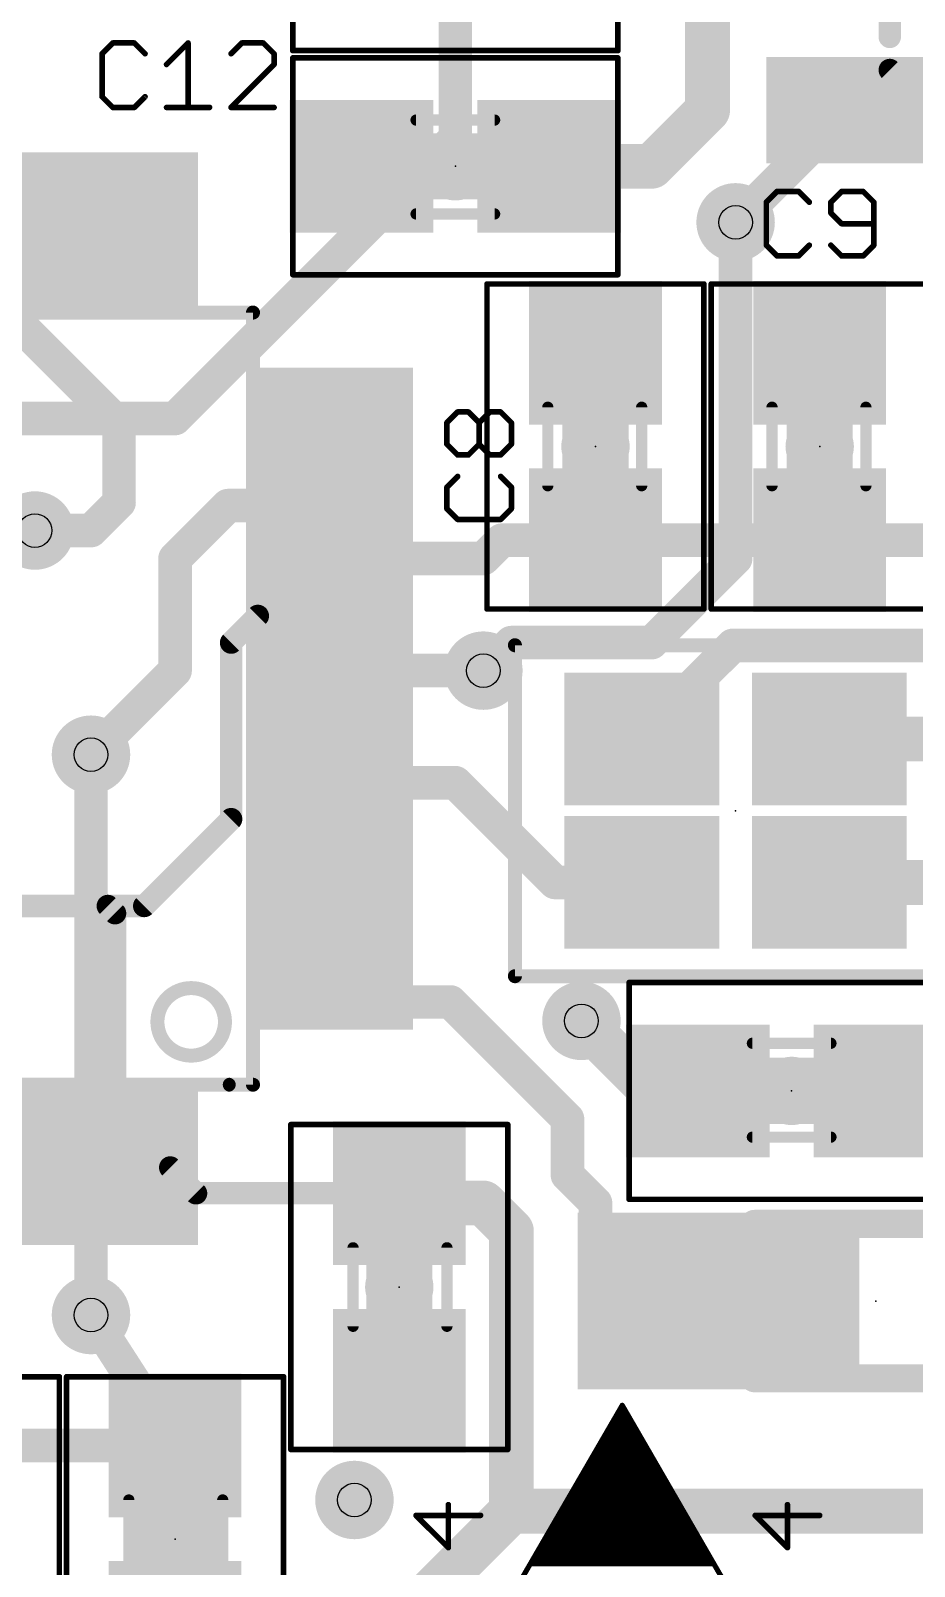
# Model space of a CAD drawing. Extents: x -17 to 51, y -3 to 114.
# Drawn here: x 29.68 to 37.69, y 11.95 to 25.87 of the extents above; entities that cross this region are included whole.
import ezdxf

# ---------------------------------------------------------------- set-up
doc = ezdxf.new("R2010")
doc.units = 0
for name, color, linetype in [('1', 22, 'CONTINUOUS'), ('16', 175, 'CONTINUOUS'), ('18', 82, 'CONTINUOUS'), ('21', 253, 'CONTINUOUS'), ('22', 253, 'CONTINUOUS'), ('23', 7, 'CONTINUOUS'), ('25', 253, 'CONTINUOUS'), ('29', 253, 'CONTINUOUS'), ('31', 253, 'CONTINUOUS'), ('35', 253, 'CONTINUOUS'), ('39', 22, 'CONTINUOUS'), ('44', 253, 'CONTINUOUS'), ('51', 253, 'CONTINUOUS')]:
    doc.layers.add(name, color=color, linetype=linetype)

# ---------------------------------------------------------------- blocks, each defined once
blk = doc.blocks.new('RECT')
blk.add_solid([(-0.5, -0.5), (0.5, -0.5), (-0.5, 0.5), (0.5, 0.5)])
blk = doc.blocks.new('ROUNDV')
at = {"const_width": 0.5}
blk.add_lwpolyline([(0, -0.25, 1), (0, 0.25, 1), (0, -0.25)], format="xyb", dxfattribs=at)

msp = doc.modelspace()

# ---------------------------------------------------------------- linework, layer by layer
at = {"layer": '1'}
for points, const_width in [([(35.814, 25.146), (35.814, 26.162)], 0.4064), ([(35.306, 24.638), (35.814, 25.146)], 0.4064), ([(37.084, 25.146), (36.068, 24.13)], 0.3048), ([(37.211, 25.146), (37.084, 25.146)], 0.3048), ([(37.211, 25.146), (39.878, 25.146)], 0.3048), ([(34.378, 24.638), (35.306, 24.638)], 0.4064), ([(30.48, 22.3012), (29.464, 23.3172)], 0.3048), ([(30.48, 21.59), (30.48, 22.3012)], 0.3048), ([(30.226, 21.336), (30.48, 21.59)], 0.3048), ([(31.468, 21.562), (30.988, 21.082)], 0.3048), ([(32.444, 21.562), (31.468, 21.562)], 0.3048), ([(29.718, 21.336), (30.226, 21.336)], 0.3048), ([(33.948, 21.248), (33.782, 21.082)], 0.3048), ([(34.798, 21.248), (33.948, 21.248)], 0.3048), ([(34.798, 21.248), (36.83, 21.248)], 0.3048), ([(36.83, 21.248), (38.862, 21.248)], 0.3048), ([(30.988, 21.082), (30.988, 20.066)], 0.3048), ([(32.464, 21.082), (32.444, 21.062)], 0.3048), ([(33.782, 21.082), (32.464, 21.082)], 0.3048), ([(31.738, 20.562), (31.496, 20.32)], 0.2032), ([(32.444, 20.562), (31.738, 20.562)], 0.2032), ([(31.496, 20.32), (31.496, 18.7198)], 0.2032), ([(35.218, 19.47), (36.0426, 20.2946)], 0.3048), ([(36.0426, 20.2946), (38.1762, 20.2946)], 0.3048), ([(30.988, 20.066), (30.226, 19.304)], 0.3048), ([(32.004, 20.066), (32.44, 20.066)], 0.3048), ([(33.782, 20.066), (32.44, 20.066)], 0.3048), ([(32.44, 20.066), (32.444, 20.062)], 0.3048), ([(36.918, 19.446), (37.958, 19.446)], 0.4064), ([(35.218, 19.446), (35.218, 19.47)], 0.2032), ([(32.456, 19.05), (32.444, 19.062)], 0.3048), ([(33.528, 19.05), (32.456, 19.05)], 0.3048), ([(34.432, 18.146), (33.528, 19.05)], 0.3048), ([(31.496, 18.7198), (30.7086, 17.9324)], 0.2032), ([(35.218, 18.146), (34.432, 18.146)], 0.3048), ([(36.918, 18.146), (37.988, 18.146)], 0.4064), ([(30.3784, 17.9324), (27.5082, 17.9324)], 0.2032), ([(30.7086, 17.9324), (30.3784, 17.9324)], 0.2032), ([(30.444, 17.8668), (30.3784, 17.9324)], 0.2032), ([(30.444, 15.562), (30.444, 17.8668)], 0.2032), ([(32.444, 17.062), (33.484, 17.062)], 0.3048), ([(33.484, 17.062), (34.544, 16.002)], 0.3048), ([(35.306, 16.256), (34.671, 16.891)], 0.4064), ([(35.726, 16.256), (35.306, 16.256)], 0.4064), ([(38.354, 16.256), (37.426, 16.256)], 0.4064), ([(34.544, 16.002), (34.544, 15.494)], 0.3048), ([(31.178, 15.328), (30.944, 15.562)], 0.2032), ([(34.544, 15.494), (34.798, 15.24)], 0.3048), ([(33.108, 15.24), (33.02, 15.328)], 0.4064), ([(33.02, 15.328), (31.178, 15.328)], 0.2032), ([(33.782, 15.24), (33.108, 15.24)], 0.4064), ([(34.036, 14.986), (33.782, 15.24)], 0.4064), ([(34.798, 15.24), (34.798, 14.991)], 0.3048), ([(34.036, 12.446), (34.036, 14.986)], 0.4064), ([(34.798, 14.991), (35.438, 14.351)], 0.3048), ([(30.226, 14.224), (30.988, 13.042)], 0.3048), ([(30.988, 13.042), (28.956, 13.042)], 0.3048), ([(33.071, 11.481), (34.036, 12.446)], 0.4064), ([(38.354, 12.446), (34.036, 12.446)], 0.4064)]:
    msp.add_lwpolyline(points, dxfattribs=dict(at, const_width=const_width))
for points, const_width in [([(35.8858, 25.0742, 1), (35.7422, 25.2178)], 0.2032), ([(35.7124, 25.146, 1), (35.9156, 25.146)], 0.2032), ([(37.084, 25.2222, 1), (37.084, 25.0698)], 0.1524), ([(37.1379, 25.0921, 1), (37.0301, 25.1999)], 0.1524), ([(37.211, 25.2222, 1), (37.211, 25.0698)], 0.1524), ([(37.211, 25.0698, 1), (37.211, 25.2222)], 0.1524), ([(34.378, 24.7396, 1), (34.378, 24.5364)], 0.2032), ([(35.2342, 24.7098, 1), (35.3778, 24.5662)], 0.2032), ([(35.306, 24.5364, 1), (35.306, 24.7396)], 0.2032), ([(36.0141, 24.1839, 1), (36.1219, 24.0761)], 0.1524), ([(30.5562, 22.3012, 1), (30.4038, 22.3012)], 0.1524), ([(30.4261, 22.2473, 1), (30.5339, 22.3551)], 0.1524), ([(30.5339, 21.5361, 1), (30.4261, 21.6439)], 0.1524), ([(30.4038, 21.59, 1), (30.5562, 21.59)], 0.1524), ([(31.468, 21.6382, 1), (31.468, 21.4858)], 0.1524), ([(31.5219, 21.5081, 1), (31.4141, 21.6159)], 0.1524), ([(32.444, 21.4858, 1), (32.444, 21.6382)], 0.1524), ([(29.718, 21.4122, 1), (29.718, 21.2598)], 0.1524), ([(30.1721, 21.3899, 1), (30.2799, 21.2821)], 0.1524), ([(30.226, 21.2598, 1), (30.226, 21.4122)], 0.1524), ([(33.948, 21.3242, 1), (33.948, 21.1718)], 0.1524), ([(34.0019, 21.1941, 1), (33.8941, 21.3019)], 0.1524), ([(34.798, 21.3242, 1), (34.798, 21.1718)], 0.1524), ([(34.798, 21.1718, 1), (34.798, 21.3242)], 0.1524), ([(36.83, 21.3242, 1), (36.83, 21.1718)], 0.1524), ([(36.83, 21.1718, 1), (36.83, 21.3242)], 0.1524), ([(31.0642, 21.082, 1), (30.9118, 21.082)], 0.1524), ([(30.9341, 21.1359, 1), (31.0419, 21.0281)], 0.1524), ([(32.3901, 21.1159, 1), (32.4979, 21.0081)], 0.1524), ([(32.464, 21.1582, 1), (32.464, 21.0058)], 0.1524), ([(32.5179, 21.0281, 1), (32.4101, 21.1359)], 0.1524), ([(33.7281, 21.1359, 1), (33.8359, 21.0281)], 0.1524), ([(33.782, 21.0058, 1), (33.782, 21.1582)], 0.1524), ([(31.738, 20.6128, 1), (31.738, 20.5112)], 0.1016), ([(31.7739, 20.5261, 1), (31.7021, 20.5979)], 0.1016), ([(32.444, 20.5112, 1), (32.444, 20.6128)], 0.1016), ([(31.5468, 20.32, 1), (31.4452, 20.32)], 0.1016), ([(31.4601, 20.3559, 1), (31.5319, 20.2841)], 0.1016), ([(36.0426, 20.3708, 1), (36.0426, 20.2184)], 0.1524), ([(36.0965, 20.2407, 1), (35.9887, 20.3485)], 0.1524), ([(31.0419, 20.0121, 1), (30.9341, 20.1199)], 0.1524), ([(32.004, 20.1422, 1), (32.004, 19.9898)], 0.1524), ([(32.44, 20.1422, 1), (32.44, 19.9898)], 0.1524), ([(32.4939, 20.1199, 1), (32.3861, 20.0121)], 0.1524), ([(32.3901, 20.0081, 1), (32.4979, 20.1159)], 0.1524), ([(32.44, 19.9898, 1), (32.44, 20.1422)], 0.1524), ([(33.782, 19.9898, 1), (33.782, 20.1422)], 0.1524), ([(30.9118, 20.066, 1), (31.0642, 20.066)], 0.1524), ([(36.918, 19.5476, 1), (36.918, 19.3444)], 0.2032), ([(35.1641, 19.5239, 1), (35.2719, 19.4161)], 0.1524), ([(35.2688, 19.47, 1), (35.1672, 19.47)], 0.1016), ([(35.1672, 19.446, 1), (35.2688, 19.446)], 0.1016), ([(30.1721, 19.3579, 1), (30.2799, 19.2501)], 0.1524), ([(32.4979, 19.1159, 1), (32.3901, 19.0081)], 0.1524), ([(32.456, 19.1262, 1), (32.456, 18.9738)], 0.1524), ([(32.4021, 18.9961, 1), (32.5099, 19.1039)], 0.1524), ([(33.5819, 19.1039, 1), (33.4741, 18.9961)], 0.1524), ([(33.528, 18.9738, 1), (33.528, 19.1262)], 0.1524), ([(31.5319, 18.6839, 1), (31.4601, 18.7557)], 0.1016), ([(31.4452, 18.7198, 1), (31.5468, 18.7198)], 0.1016), ([(34.432, 18.2222, 1), (34.432, 18.0698)], 0.1524), ([(34.3781, 18.0921, 1), (34.4859, 18.1999)], 0.1524), ([(35.218, 18.0698, 1), (35.218, 18.2222)], 0.1524), ([(36.918, 18.2476, 1), (36.918, 18.0444)], 0.2032), ([(30.3784, 17.9832, 1), (30.3784, 17.8816)], 0.1016), ([(30.4143, 17.9683, 1), (30.3425, 17.8965)], 0.1016), ([(30.3784, 17.8816, 1), (30.3784, 17.9832)], 0.1016), ([(30.4948, 17.8668, 1), (30.3932, 17.8668)], 0.1016), ([(30.6727, 17.9683, 1), (30.7445, 17.8965)], 0.1016), ([(30.7086, 17.8816, 1), (30.7086, 17.9832)], 0.1016), ([(30.4081, 17.8309, 1), (30.4799, 17.9027)], 0.1016), ([(32.444, 17.1382, 1), (32.444, 16.9858)], 0.1524), ([(33.5379, 17.1159, 1), (33.4301, 17.0081)], 0.1524), ([(33.484, 16.9858, 1), (33.484, 17.1382)], 0.1524), ([(34.7428, 16.9628, 1), (34.5992, 16.8192)], 0.2032), ([(35.306, 16.3576, 1), (35.306, 16.1544)], 0.2032), ([(35.2342, 16.1842, 1), (35.3778, 16.3278)], 0.2032), ([(35.726, 16.1544, 1), (35.726, 16.3576)], 0.2032), ([(37.426, 16.3576, 1), (37.426, 16.1544)], 0.2032), ([(34.6202, 16.002, 1), (34.4678, 16.002)], 0.1524), ([(34.4901, 15.9481, 1), (34.5979, 16.0559)], 0.1524), ([(30.3932, 15.562, 1), (30.4948, 15.562)], 0.1016), ([(30.9799, 15.5979, 1), (30.9081, 15.5261)], 0.1016), ([(34.5979, 15.5479, 1), (34.4901, 15.4401)], 0.1524), ([(33.0918, 15.3998, 1), (32.9482, 15.2562)], 0.2032), ([(34.4678, 15.494, 1), (34.6202, 15.494)], 0.1524), ([(31.178, 15.3788, 1), (31.178, 15.2772)], 0.1016), ([(31.1421, 15.2921, 1), (31.2139, 15.3639)], 0.1016), ([(33.108, 15.3416, 1), (33.108, 15.1384)], 0.2032), ([(33.0362, 15.1682, 1), (33.1798, 15.3118)], 0.2032), ([(33.02, 15.2772, 1), (33.02, 15.3788)], 0.1016), ([(33.8538, 15.3118, 1), (33.7102, 15.1682)], 0.2032), ([(33.782, 15.1384, 1), (33.782, 15.3416)], 0.2032), ([(34.8742, 15.24, 1), (34.7218, 15.24)], 0.1524), ([(34.7441, 15.1861, 1), (34.8519, 15.2939)], 0.1524), ([(34.1376, 14.986, 1), (33.9344, 14.986)], 0.2032), ([(33.9642, 14.9142, 1), (34.1078, 15.0578)], 0.2032), ([(34.8519, 15.0449, 1), (34.7441, 14.9371)], 0.1524), ([(34.7218, 14.991, 1), (34.8742, 14.991)], 0.1524), ([(35.3841, 14.2971, 1), (35.4919, 14.4049)], 0.1524), ([(30.29, 14.2653, 1), (30.162, 14.1827)], 0.1524), ([(30.924, 13.0007, 1), (31.052, 13.0833)], 0.1524), ([(30.988, 12.9658, 1), (30.988, 13.1182)], 0.1524), ([(34.036, 12.5476, 1), (34.036, 12.3444)], 0.2032), ([(33.9344, 12.446, 1), (34.1376, 12.446)], 0.2032), ([(34.1078, 12.3742, 1), (33.9642, 12.5178)], 0.2032)]:
    msp.add_lwpolyline(points, format="xyb", dxfattribs=dict(at, const_width=const_width))
at = {"layer": '16', "const_width": 0.3048}
for points in [[(33.528, 31.496), (33.528, 24.892)], [(33.528, 24.892), (30.988, 22.352)], [(36.068, 24.13), (36.068, 21.082)], [(30.988, 22.352), (29.21, 22.352)], [(29.464, 21.59), (29.718, 21.336)], [(36.068, 21.082), (35.306, 20.32)], [(34.036, 20.32), (33.782, 20.066)], [(35.306, 20.32), (34.036, 20.32)], [(30.226, 19.304), (30.226, 14.224)]]:
    msp.add_lwpolyline(points, dxfattribs=at)
at = {"layer": '16', "const_width": 0.1524}
for points in [[(33.4518, 24.892, 1), (33.6042, 24.892)], [(33.5819, 24.8381, 1), (33.4741, 24.9459)], [(36.1442, 24.13, 1), (35.9918, 24.13)], [(30.9341, 22.4059, 1), (31.0419, 22.2981)], [(30.988, 22.2758, 1), (30.988, 22.4282)], [(29.6641, 21.2821, 1), (29.7719, 21.3899)], [(36.1219, 21.0281, 1), (36.0141, 21.1359)], [(35.9918, 21.082, 1), (36.1442, 21.082)], [(34.036, 20.3962, 1), (34.036, 20.2438)], [(34.0899, 20.2661, 1), (33.9821, 20.3739)], [(35.306, 20.2438, 1), (35.306, 20.3962)], [(35.2521, 20.3739, 1), (35.3599, 20.2661)], [(33.7281, 20.1199, 1), (33.8359, 20.0121)], [(30.3022, 19.304, 1), (30.1498, 19.304)], [(30.1498, 14.224, 1), (30.3022, 14.224)]]:
    msp.add_lwpolyline(points, format="xyb", dxfattribs=at)
at = {"layer": '21'}
for points, const_width in [([(37.465, 25.811), (37.465, 28.321)], 0.2032), ([(33.528, 24.6075), (33.528, 24.6685)], 0.5588), ([(24.694, 23.312), (31.694, 23.312)], 0.127), ([(31.694, 23.312), (31.694, 16.312)], 0.127), ([(34.7675, 22.098), (34.8285, 22.098)], 0.5588), ([(36.7995, 22.098), (36.8605, 22.098)], 0.5588), ([(38.168, 20.296), (34.068, 20.296)], 0.127), ([(34.068, 20.296), (34.068, 17.296)], 0.127), ([(34.068, 17.296), (38.168, 17.296)], 0.127), ([(36.576, 16.2865), (36.576, 16.2255)], 0.5588), ([(31.474, 16.312), (24.694, 16.312)], 0.127), ([(31.694, 16.312), (31.484, 16.312)], 0.127), ([(33.0505, 14.478), (32.9895, 14.478)], 0.5588)]:
    msp.add_lwpolyline(points, dxfattribs=dict(at, const_width=const_width))
for points, const_width in [([(37.4142, 25.811, 1), (37.5158, 25.811)], 0.1016), ([(33.6677, 24.6685, 1), (33.3883, 24.6685)], 0.2794), ([(33.3883, 24.6075, 1), (33.6677, 24.6075)], 0.2794), ([(31.7258, 23.312, 1), (31.6623, 23.312)], 0.0635), ([(31.694, 23.2803, 1), (31.694, 23.3438)], 0.0635), ([(34.7675, 22.2377, 1), (34.7675, 21.9583)], 0.2794), ([(34.8285, 21.9583, 1), (34.8285, 22.2377)], 0.2794), ([(36.7995, 22.2377, 1), (36.7995, 21.9583)], 0.2794), ([(36.8605, 21.9583, 1), (36.8605, 22.2377)], 0.2794), ([(34.0998, 20.296, 1), (34.0363, 20.296)], 0.0635), ([(34.068, 20.3277, 1), (34.068, 20.2643)], 0.0635), ([(34.068, 17.3277, 1), (34.068, 17.2643)], 0.0635), ([(34.0363, 17.296, 1), (34.0998, 17.296)], 0.0635), ([(31.134, 16.5759, 1), (31.134, 17.1881, 1), (31.134, 16.5759)], 0.127), ([(36.7157, 16.2865, 1), (36.4363, 16.2865)], 0.2794), ([(31.484, 16.3438, 1), (31.484, 16.2803)], 0.0635), ([(31.474, 16.2803, 1), (31.474, 16.3438)], 0.0635), ([(31.6623, 16.312, 1), (31.7258, 16.312)], 0.0635), ([(31.694, 16.2803, 1), (31.694, 16.3438)], 0.0635), ([(36.4363, 16.2255, 1), (36.7157, 16.2255)], 0.2794), ([(32.9895, 14.6177, 1), (32.9895, 14.3383)], 0.2794), ([(33.0505, 14.3383, 1), (33.0505, 14.6177)], 0.2794)]:
    msp.add_lwpolyline(points, format="xyb", dxfattribs=dict(at, const_width=const_width))
at = {"layer": '22', "const_width": 0.047}
for points in [[(35.0407, 13.4057), (33.1551, 10.153)], [(35.0556, 13.38), (35.0258, 13.38)], [(37.4921, 9.163), (35.0407, 13.4057)], [(35.137, 13.239), (34.9441, 13.239)], [(35.1099, 13.286), (34.9713, 13.286)], [(35.0827, 13.333), (34.9986, 13.333)], [(35.2185, 13.098), (34.8623, 13.098)], [(35.1913, 13.145), (34.8896, 13.145)], [(35.1642, 13.192), (34.9168, 13.192)], [(35.3, 12.957), (34.7806, 12.957)], [(35.2728, 13.004), (34.8078, 13.004)], [(35.2456, 13.051), (34.8351, 13.051)], [(35.3814, 12.816), (34.6989, 12.816)], [(35.3543, 12.863), (34.7261, 12.863)], [(35.3271, 12.91), (34.7533, 12.91)], [(35.4629, 12.675), (34.6171, 12.675)], [(35.4357, 12.722), (34.6444, 12.722)], [(35.4086, 12.769), (34.6716, 12.769)], [(35.5444, 12.534), (34.5354, 12.534)], [(35.5172, 12.581), (34.5626, 12.581)], [(35.4901, 12.628), (34.5899, 12.628)], [(35.6258, 12.393), (34.4536, 12.393)], [(35.5987, 12.44), (34.4809, 12.44)], [(35.5715, 12.487), (34.5081, 12.487)], [(35.7073, 12.252), (34.3719, 12.252)], [(35.6801, 12.299), (34.3991, 12.299)], [(35.653, 12.346), (34.4264, 12.346)], [(35.7888, 12.111), (34.2902, 12.111)], [(35.7616, 12.158), (34.3174, 12.158)], [(35.7345, 12.205), (34.3447, 12.205)], [(35.8702, 11.97), (34.2084, 11.97)], [(35.8431, 12.017), (34.2357, 12.017)], [(35.8159, 12.064), (34.2629, 12.064)]]:
    msp.add_lwpolyline(points, dxfattribs=at)
at = {"layer": '22', "const_width": 0.0235}
for points in [[(35.0258, 13.3918, 1), (35.0258, 13.3683)], [(35.0509, 13.4116, 1), (35.0305, 13.3998)], [(35.0509, 13.3998, 1), (35.0305, 13.4116)], [(35.0556, 13.3683, 1), (35.0556, 13.3918)], [(34.9441, 13.2508, 1), (34.9441, 13.2273)], [(34.9713, 13.2978, 1), (34.9713, 13.2743)], [(34.9986, 13.3447, 1), (34.9986, 13.3213)], [(35.0827, 13.3213, 1), (35.0827, 13.3447)], [(35.1099, 13.2743, 1), (35.1099, 13.2978)], [(35.137, 13.2273, 1), (35.137, 13.2508)], [(34.8623, 13.1098, 1), (34.8623, 13.0863)], [(34.8896, 13.1568, 1), (34.8896, 13.1333)], [(34.9168, 13.2037, 1), (34.9168, 13.1803)], [(35.1642, 13.1803, 1), (35.1642, 13.2037)], [(35.1913, 13.1333, 1), (35.1913, 13.1568)], [(35.2185, 13.0863, 1), (35.2185, 13.1098)], [(34.7806, 12.9688, 1), (34.7806, 12.9453)], [(34.8078, 13.0158, 1), (34.8078, 12.9923)], [(34.8351, 13.0627, 1), (34.8351, 13.0393)], [(35.2456, 13.0393, 1), (35.2456, 13.0627)], [(35.2728, 12.9923, 1), (35.2728, 13.0158)], [(35.3, 12.9453, 1), (35.3, 12.9688)], [(34.6989, 12.8277, 1), (34.6989, 12.8043)], [(34.7261, 12.8748, 1), (34.7261, 12.8513)], [(34.7533, 12.9217, 1), (34.7533, 12.8983)], [(35.3271, 12.8983, 1), (35.3271, 12.9217)], [(35.3543, 12.8513, 1), (35.3543, 12.8748)], [(35.3814, 12.8043, 1), (35.3814, 12.8277)], [(34.6171, 12.6867, 1), (34.6171, 12.6633)], [(34.6444, 12.7338, 1), (34.6444, 12.7103)], [(34.6716, 12.7807, 1), (34.6716, 12.7573)], [(35.4086, 12.7573, 1), (35.4086, 12.7807)], [(35.4357, 12.7103, 1), (35.4357, 12.7338)], [(35.4629, 12.6633, 1), (35.4629, 12.6867)], [(34.5354, 12.5457, 1), (34.5354, 12.5223)], [(34.5626, 12.5928, 1), (34.5626, 12.5693)], [(34.5899, 12.6397, 1), (34.5899, 12.6163)], [(35.4901, 12.6163, 1), (35.4901, 12.6397)], [(35.5172, 12.5693, 1), (35.5172, 12.5928)], [(35.5444, 12.5223, 1), (35.5444, 12.5457)], [(34.4536, 12.4047, 1), (34.4536, 12.3813)], [(34.4809, 12.4518, 1), (34.4809, 12.4283)], [(34.5081, 12.4987, 1), (34.5081, 12.4753)], [(35.5715, 12.4753, 1), (35.5715, 12.4987)], [(35.5987, 12.4283, 1), (35.5987, 12.4518)], [(35.6258, 12.3813, 1), (35.6258, 12.4047)], [(34.3719, 12.2637, 1), (34.3719, 12.2403)], [(34.3991, 12.3108, 1), (34.3991, 12.2873)], [(34.4264, 12.3577, 1), (34.4264, 12.3343)], [(35.653, 12.3343, 1), (35.653, 12.3577)], [(35.6801, 12.2873, 1), (35.6801, 12.3108)], [(35.7073, 12.2403, 1), (35.7073, 12.2637)], [(34.2902, 12.1227, 1), (34.2902, 12.0993)], [(34.3174, 12.1698, 1), (34.3174, 12.1463)], [(34.3447, 12.2167, 1), (34.3447, 12.1933)], [(35.7345, 12.1933, 1), (35.7345, 12.2167)], [(35.7616, 12.1463, 1), (35.7616, 12.1698)], [(35.7888, 12.0993, 1), (35.7888, 12.1227)], [(34.2084, 11.9817, 1), (34.2084, 11.9583)], [(34.2357, 12.0288, 1), (34.2357, 12.0053)], [(34.2629, 12.0757, 1), (34.2629, 12.0523)], [(35.8159, 12.0523, 1), (35.8159, 12.0757)], [(35.8431, 12.0053, 1), (35.8431, 12.0288)], [(35.8702, 11.9583, 1), (35.8702, 11.9817)]]:
    msp.add_lwpolyline(points, format="xyb", dxfattribs=at)
at = {"layer": '23'}
for p in [(33.528, 24.638), (34.798, 22.098), (36.83, 22.098), (36.068, 18.796), (36.576, 16.256), (33.02, 14.478), (37.338, 14.351), (30.988, 12.192)]:
    msp.add_point(p, dxfattribs=at)
at = {"layer": '25', "const_width": 0.0508}
for points in [[(30.4236, 25.7561), (30.3261, 25.6586)], [(30.6185, 25.7561), (30.4236, 25.7561)], [(30.7159, 25.6586), (30.6185, 25.7561)], [(30.9108, 25.5612), (31.1057, 25.7561)], [(31.1057, 25.7561), (31.1057, 25.1714)], [(31.5929, 25.7561), (31.4955, 25.6586)], [(31.7878, 25.7561), (31.5929, 25.7561)], [(31.8853, 25.6586), (31.7878, 25.7561)], [(30.3261, 25.6586), (30.3261, 25.2688)], [(31.8853, 25.5612), (31.8853, 25.6586)], [(31.4955, 25.1714), (31.8853, 25.5612)], [(30.3261, 25.2688), (30.4236, 25.1714)], [(30.4236, 25.1714), (30.6185, 25.1714)], [(30.6185, 25.1714), (30.7159, 25.2688)], [(30.9108, 25.1714), (31.3006, 25.1714)], [(31.8853, 25.1714), (31.4955, 25.1714)], [(36.4438, 24.4099), (36.3464, 24.3124)], [(36.6387, 24.4099), (36.4438, 24.4099)], [(36.7362, 24.3124), (36.6387, 24.4099)], [(37.0285, 24.4099), (36.9311, 24.3124)], [(37.2234, 24.4099), (37.0285, 24.4099)], [(37.3209, 24.3124), (37.2234, 24.4099)], [(36.3464, 24.3124), (36.3464, 23.9226)], [(36.9311, 24.3124), (36.9311, 24.215)], [(36.9311, 24.215), (37.0285, 24.1175)], [(37.3209, 23.9226), (37.3209, 24.3124)], [(37.0285, 24.1175), (37.3209, 24.1175)], [(36.3464, 23.9226), (36.4438, 23.8252)], [(36.6387, 23.8252), (36.7362, 23.9226)], [(36.9311, 23.9226), (37.0285, 23.8252)], [(37.2234, 23.8252), (37.3209, 23.9226)], [(36.4438, 23.8252), (36.6387, 23.8252)], [(37.0285, 23.8252), (37.2234, 23.8252)], [(33.4513, 22.3136), (33.5488, 22.4111)], [(33.5488, 22.4111), (33.6462, 22.4111)], [(33.6462, 22.4111), (33.7437, 22.3136)], [(33.7437, 22.3136), (33.8411, 22.4111)], [(33.8411, 22.4111), (33.9386, 22.4111)], [(33.9386, 22.4111), (34.036, 22.3136)], [(33.4513, 22.1187), (33.4513, 22.3136)], [(33.7437, 22.1187), (33.7437, 22.3136)], [(34.036, 22.3136), (34.036, 22.1187)], [(33.5488, 22.0213), (33.4513, 22.1187)], [(33.7437, 22.1187), (33.6462, 22.0213)], [(33.8411, 22.0213), (33.7437, 22.1187)], [(34.036, 22.1187), (33.9386, 22.0213)], [(33.6462, 22.0213), (33.5488, 22.0213)], [(33.9386, 22.0213), (33.8411, 22.0213)], [(33.5488, 21.8264), (33.4513, 21.7289)], [(33.4513, 21.7289), (33.4513, 21.534)], [(34.036, 21.7289), (33.9386, 21.8264)], [(34.036, 21.534), (34.036, 21.7289)], [(33.4513, 21.534), (33.5488, 21.4366)], [(33.5488, 21.4366), (33.9386, 21.4366)], [(33.9386, 21.4366), (34.036, 21.534)], [(33.4643, 12.1153), (33.4643, 12.5051)], [(36.5377, 12.1153), (36.5377, 12.5051)], [(33.7566, 12.4076), (33.1719, 12.4076)], [(33.1719, 12.4076), (33.4643, 12.1153)], [(36.83, 12.4076), (36.2453, 12.4076)], [(36.2453, 12.4076), (36.5377, 12.1153)]]:
    msp.add_lwpolyline(points, dxfattribs=at)
at = {"layer": '25', "const_width": 0.0254}
for points in [[(30.4236, 25.7688, 1), (30.4236, 25.7434)], [(30.4325, 25.7471, 1), (30.4146, 25.7651)], [(30.6274, 25.7651, 1), (30.6095, 25.7471)], [(30.6185, 25.7434, 1), (30.6185, 25.7688)], [(31.1184, 25.7561, 1), (31.093, 25.7561)], [(31.1147, 25.7471, 1), (31.0967, 25.7651)], [(31.5929, 25.7688, 1), (31.5929, 25.7434)], [(31.6019, 25.7471, 1), (31.584, 25.7651)], [(31.7968, 25.7651, 1), (31.7789, 25.7471)], [(31.7878, 25.7434, 1), (31.7878, 25.7688)], [(30.3388, 25.6586, 1), (30.3134, 25.6586)], [(30.3171, 25.6676, 1), (30.3351, 25.6497)], [(30.7069, 25.6497, 1), (30.7249, 25.6676)], [(31.4865, 25.6676, 1), (31.5045, 25.6497)], [(31.898, 25.6586, 1), (31.8726, 25.6586)], [(31.8763, 25.6497, 1), (31.8943, 25.6676)], [(30.9018, 25.5702, 1), (30.9198, 25.5522)], [(31.8726, 25.5612, 1), (31.898, 25.5612)], [(31.8943, 25.5522, 1), (31.8763, 25.5702)], [(30.3351, 25.2778, 1), (30.3171, 25.2599)], [(30.3134, 25.2688, 1), (30.3388, 25.2688)], [(30.4236, 25.1841, 1), (30.4236, 25.1587)], [(30.6185, 25.1587, 1), (30.6185, 25.1841)], [(30.7249, 25.2599, 1), (30.7069, 25.2778)], [(30.9108, 25.1841, 1), (30.9108, 25.1587)], [(31.3006, 25.1587, 1), (31.3006, 25.1841)], [(31.4955, 25.1841, 1), (31.4955, 25.1587)], [(31.8853, 25.1587, 1), (31.8853, 25.1841)], [(30.4146, 25.1624, 1), (30.4325, 25.1804)], [(30.6095, 25.1804, 1), (30.6274, 25.1624)], [(31.093, 25.1714, 1), (31.1184, 25.1714)], [(31.4865, 25.1804, 1), (31.5045, 25.1624)], [(36.4438, 24.4226, 1), (36.4438, 24.3972)], [(36.4528, 24.4009, 1), (36.4349, 24.4189)], [(36.6477, 24.4189, 1), (36.6298, 24.4009)], [(36.6387, 24.3972, 1), (36.6387, 24.4226)], [(37.0285, 24.4226, 1), (37.0285, 24.3972)], [(37.0375, 24.4009, 1), (37.0196, 24.4189)], [(37.2324, 24.4189, 1), (37.2145, 24.4009)], [(37.2234, 24.3972, 1), (37.2234, 24.4226)], [(36.3591, 24.3124, 1), (36.3337, 24.3124)], [(36.3374, 24.3214, 1), (36.3554, 24.3035)], [(36.7272, 24.3035, 1), (36.7452, 24.3214)], [(36.9438, 24.3124, 1), (36.9184, 24.3124)], [(36.9221, 24.3214, 1), (36.9401, 24.3035)], [(36.9401, 24.224, 1), (36.9221, 24.206)], [(36.9184, 24.215, 1), (36.9438, 24.215)], [(37.3336, 24.3124, 1), (37.3082, 24.3124)], [(37.3119, 24.3035, 1), (37.3299, 24.3214)], [(37.0285, 24.1302, 1), (37.0285, 24.1048)], [(37.0196, 24.1086, 1), (37.0375, 24.1265)], [(37.3209, 24.1048, 1), (37.3209, 24.1302)], [(36.3554, 23.9316, 1), (36.3374, 23.9137)], [(36.7452, 23.9137, 1), (36.7272, 23.9316)], [(36.9401, 23.9316, 1), (36.9221, 23.9137)], [(37.3299, 23.9137, 1), (37.3119, 23.9316)], [(36.3337, 23.9226, 1), (36.3591, 23.9226)], [(36.4438, 23.8379, 1), (36.4438, 23.8125)], [(36.4349, 23.8162, 1), (36.4528, 23.8342)], [(36.6298, 23.8342, 1), (36.6477, 23.8162)], [(36.6387, 23.8125, 1), (36.6387, 23.8379)], [(37.0285, 23.8379, 1), (37.0285, 23.8125)], [(37.0196, 23.8162, 1), (37.0375, 23.8342)], [(37.2145, 23.8342, 1), (37.2324, 23.8162)], [(37.2234, 23.8125, 1), (37.2234, 23.8379)], [(37.3082, 23.9226, 1), (37.3336, 23.9226)], [(33.5488, 22.4238, 1), (33.5488, 22.3984)], [(33.5577, 22.4021, 1), (33.5398, 22.4201)], [(33.6552, 22.4201, 1), (33.6372, 22.4021)], [(33.6462, 22.3984, 1), (33.6462, 22.4238)], [(33.8411, 22.4238, 1), (33.8411, 22.3984)], [(33.8501, 22.4021, 1), (33.8321, 22.4201)], [(33.9475, 22.4201, 1), (33.9296, 22.4021)], [(33.9386, 22.3984, 1), (33.9386, 22.4238)], [(33.464, 22.3136, 1), (33.4386, 22.3136)], [(33.4423, 22.3226, 1), (33.4603, 22.3047)], [(33.7564, 22.3136, 1), (33.731, 22.3136)], [(33.7347, 22.3226, 1), (33.7526, 22.3047)], [(33.7347, 22.3047, 1), (33.7526, 22.3226)], [(34.0487, 22.3136, 1), (34.0233, 22.3136)], [(34.027, 22.3047, 1), (34.045, 22.3226)], [(33.4603, 22.1277, 1), (33.4423, 22.1098)], [(33.7526, 22.1277, 1), (33.7347, 22.1098)], [(33.7526, 22.1098, 1), (33.7347, 22.1277)], [(34.045, 22.1098, 1), (34.027, 22.1277)], [(33.4386, 22.1187, 1), (33.464, 22.1187)], [(33.5488, 22.034, 1), (33.5488, 22.0086)], [(33.5398, 22.0123, 1), (33.5577, 22.0303)], [(33.6372, 22.0303, 1), (33.6552, 22.0123)], [(33.6462, 22.0086, 1), (33.6462, 22.034)], [(33.731, 22.1187, 1), (33.7564, 22.1187)], [(33.8411, 22.034, 1), (33.8411, 22.0086)], [(33.8321, 22.0123, 1), (33.8501, 22.0303)], [(33.9296, 22.0303, 1), (33.9475, 22.0123)], [(33.9386, 22.0086, 1), (33.9386, 22.034)], [(34.0233, 22.1187, 1), (34.0487, 22.1187)], [(33.464, 21.7289, 1), (33.4386, 21.7289)], [(33.4423, 21.7379, 1), (33.4603, 21.72)], [(33.5577, 21.8174, 1), (33.5398, 21.8354)], [(33.9475, 21.8354, 1), (33.9296, 21.8174)], [(34.0487, 21.7289, 1), (34.0233, 21.7289)], [(34.027, 21.72, 1), (34.045, 21.7379)], [(33.4603, 21.543, 1), (33.4423, 21.5251)], [(33.4386, 21.534, 1), (33.464, 21.534)], [(33.5488, 21.4493, 1), (33.5488, 21.4239)], [(33.5398, 21.4276, 1), (33.5577, 21.4456)], [(33.9296, 21.4456, 1), (33.9475, 21.4276)], [(33.9386, 21.4239, 1), (33.9386, 21.4493)], [(34.0233, 21.534, 1), (34.0487, 21.534)], [(34.045, 21.5251, 1), (34.027, 21.543)], [(33.477, 12.5051, 1), (33.4516, 12.5051)], [(36.5504, 12.5051, 1), (36.525, 12.5051)], [(33.1719, 12.4203, 1), (33.1719, 12.3949)], [(33.1809, 12.4166, 1), (33.1629, 12.3987)], [(33.7566, 12.3949, 1), (33.7566, 12.4203)], [(36.2453, 12.4203, 1), (36.2453, 12.3949)], [(36.2543, 12.4166, 1), (36.2363, 12.3987)], [(36.83, 12.3949, 1), (36.83, 12.4203)], [(33.4516, 12.1153, 1), (33.477, 12.1153)], [(33.4553, 12.1063, 1), (33.4732, 12.1243)], [(36.525, 12.1153, 1), (36.5504, 12.1153)], [(36.5287, 12.1063, 1), (36.5466, 12.1243)]]:
    msp.add_lwpolyline(points, format="xyb", dxfattribs=at)
at = {"layer": '39', "const_width": 0.0508}
for points in [[(32.055, 25.687), (32.055, 27.653)], [(35.001, 27.653), (35.001, 25.687)], [(35.001, 25.687), (32.055, 25.687)], [(32.055, 23.655), (32.055, 25.621)], [(32.055, 25.621), (35.001, 25.621)], [(35.001, 25.621), (35.001, 23.655)], [(35.001, 23.655), (32.055, 23.655)], [(33.815, 20.625), (33.815, 23.571)], [(33.815, 23.571), (35.781, 23.571)], [(35.781, 23.571), (35.781, 20.625)], [(35.847, 20.625), (35.847, 23.571)], [(35.847, 23.571), (37.813, 23.571)], [(35.781, 20.625), (33.815, 20.625)], [(37.813, 20.625), (35.847, 20.625)], [(35.103, 17.239), (38.049, 17.239)], [(35.103, 15.273), (35.103, 17.239)], [(32.037, 13.005), (32.037, 15.951)], [(32.037, 15.951), (34.003, 15.951)], [(34.003, 15.951), (34.003, 13.005)], [(38.049, 15.273), (35.103, 15.273)], [(27.973, 13.665), (29.939, 13.665)], [(29.939, 13.665), (29.939, 10.719)], [(30.005, 10.719), (30.005, 13.665)], [(30.005, 13.665), (31.971, 13.665)], [(31.971, 13.665), (31.971, 10.719)], [(34.003, 13.005), (32.037, 13.005)]]:
    msp.add_lwpolyline(points, dxfattribs=at)
at = {"layer": '39', "const_width": 0.0254}
for points in [[(32.055, 25.6997, 1), (32.055, 25.6743)], [(32.0423, 25.687, 1), (32.0677, 25.687)], [(32.0677, 25.621, 1), (32.0423, 25.621)], [(32.055, 25.6337, 1), (32.055, 25.6083)], [(34.9883, 25.687, 1), (35.0137, 25.687)], [(35.0137, 25.621, 1), (34.9883, 25.621)], [(35.001, 25.6743, 1), (35.001, 25.6997)], [(35.001, 25.6083, 1), (35.001, 25.6337)], [(32.055, 23.6677, 1), (32.055, 23.6423)], [(32.0423, 23.655, 1), (32.0677, 23.655)], [(34.9883, 23.655, 1), (35.0137, 23.655)], [(35.001, 23.6423, 1), (35.001, 23.6677)], [(33.8277, 23.571, 1), (33.8023, 23.571)], [(33.815, 23.5837, 1), (33.815, 23.5583)], [(35.7937, 23.571, 1), (35.7683, 23.571)], [(35.781, 23.5583, 1), (35.781, 23.5837)], [(35.8597, 23.571, 1), (35.8343, 23.571)], [(35.847, 23.5837, 1), (35.847, 23.5583)], [(33.815, 20.6377, 1), (33.815, 20.6123)], [(33.8023, 20.625, 1), (33.8277, 20.625)], [(35.7683, 20.625, 1), (35.7937, 20.625)], [(35.781, 20.6123, 1), (35.781, 20.6377)], [(35.847, 20.6377, 1), (35.847, 20.6123)], [(35.8343, 20.625, 1), (35.8597, 20.625)], [(35.103, 17.2517, 1), (35.103, 17.2263)], [(35.1157, 17.239, 1), (35.0903, 17.239)], [(32.0497, 15.951, 1), (32.0243, 15.951)], [(32.037, 15.9637, 1), (32.037, 15.9383)], [(34.0157, 15.951, 1), (33.9903, 15.951)], [(34.003, 15.9383, 1), (34.003, 15.9637)], [(35.103, 15.2857, 1), (35.103, 15.2603)], [(35.0903, 15.273, 1), (35.1157, 15.273)], [(29.9517, 13.665, 1), (29.9263, 13.665)], [(29.939, 13.6523, 1), (29.939, 13.6777)], [(30.0177, 13.665, 1), (29.9923, 13.665)], [(30.005, 13.6777, 1), (30.005, 13.6523)], [(31.9837, 13.665, 1), (31.9583, 13.665)], [(31.971, 13.6523, 1), (31.971, 13.6777)], [(32.037, 13.0177, 1), (32.037, 12.9923)], [(32.0243, 13.005, 1), (32.0497, 13.005)], [(33.9903, 13.005, 1), (34.0157, 13.005)], [(34.003, 12.9923, 1), (34.003, 13.0177)]]:
    msp.add_lwpolyline(points, format="xyb", dxfattribs=at)
at = {"layer": '44'}
for centre in [(36.068, 24.13), (29.718, 21.336), (33.782, 20.066), (30.226, 19.304), (34.671, 16.891), (30.226, 14.224), (32.6136, 12.5476)]:
    msp.add_circle(centre, 0.1524, dxfattribs=at)
at = {"layer": '51'}
for points, const_width in [([(38.465, 24.511), (37.465, 25.511)], 0.2032), ([(33.884, 25.057), (33.172, 25.057)], 0.1016), ([(33.884, 24.206), (33.172, 24.206)], 0.1016), ([(34.366, 21.742), (34.366, 22.454)], 0.1016), ([(35.217, 21.742), (35.217, 22.454)], 0.1016), ([(36.398, 21.742), (36.398, 22.454)], 0.1016), ([(37.249, 21.742), (37.249, 22.454)], 0.1016), ([(36.22, 16.688), (36.932, 16.688)], 0.1016), ([(36.22, 15.837), (36.932, 15.837)], 0.1016), ([(36.238, 15.051), (38.438, 15.051)], 0.254), ([(36.238, 13.651), (36.238, 15.051)], 0.254), ([(32.601, 14.834), (32.601, 14.122)], 0.1016), ([(33.452, 14.834), (33.452, 14.122)], 0.1016), ([(38.438, 13.651), (36.238, 13.651)], 0.254), ([(30.569, 12.548), (30.569, 11.836)], 0.1016), ([(31.42, 12.548), (31.42, 11.836)], 0.1016)]:
    msp.add_lwpolyline(points, dxfattribs=dict(at, const_width=const_width))
for points, const_width in [([(37.5009, 25.5469, 1), (37.4291, 25.4751)], 0.1016), ([(33.172, 25.0824, 1), (33.172, 25.0316)], 0.0508), ([(33.884, 25.0316, 1), (33.884, 25.0824)], 0.0508), ([(33.172, 24.2314, 1), (33.172, 24.1806)], 0.0508), ([(33.884, 24.1806, 1), (33.884, 24.2314)], 0.0508), ([(34.3914, 22.454, 1), (34.3406, 22.454)], 0.0508), ([(35.2424, 22.454, 1), (35.1916, 22.454)], 0.0508), ([(36.4234, 22.454, 1), (36.3726, 22.454)], 0.0508), ([(37.2744, 22.454, 1), (37.2236, 22.454)], 0.0508), ([(34.3406, 21.742, 1), (34.3914, 21.742)], 0.0508), ([(35.1916, 21.742, 1), (35.2424, 21.742)], 0.0508), ([(36.3726, 21.742, 1), (36.4234, 21.742)], 0.0508), ([(37.2236, 21.742, 1), (37.2744, 21.742)], 0.0508), ([(36.22, 16.7134, 1), (36.22, 16.6626)], 0.0508), ([(36.932, 16.6626, 1), (36.932, 16.7134)], 0.0508), ([(36.22, 15.8624, 1), (36.22, 15.8116)], 0.0508), ([(36.932, 15.8116, 1), (36.932, 15.8624)], 0.0508), ([(36.238, 15.1145, 1), (36.238, 14.9875)], 0.127), ([(36.3015, 15.051, 1), (36.1745, 15.051)], 0.127), ([(32.6264, 14.834, 1), (32.5756, 14.834)], 0.0508), ([(33.4774, 14.834, 1), (33.4266, 14.834)], 0.0508), ([(32.5756, 14.122, 1), (32.6264, 14.122)], 0.0508), ([(33.4266, 14.122, 1), (33.4774, 14.122)], 0.0508), ([(36.238, 13.7145, 1), (36.238, 13.5875)], 0.127), ([(36.1745, 13.651, 1), (36.3015, 13.651)], 0.127), ([(30.5944, 12.548, 1), (30.5436, 12.548)], 0.0508), ([(31.4454, 12.548, 1), (31.3946, 12.548)], 0.0508)]:
    msp.add_lwpolyline(points, format="xyb", dxfattribs=dict(at, const_width=const_width))

# ---------------------------------------------------------------- block references
at = {"layer": '1'}
for p, xscale, yscale, rotation in [((37.211, 25.146), 0.762, 1.524, 90), ((29.944, 24.062), 1.2, 0.3, 270), ((30.444, 24.062), 1.2, 0.3, 270), ((30.944, 24.062), 1.2, 0.3, 270), ((32.444, 22.562), 1.2, 0.3, 180), ((32.444, 22.062), 1.2, 0.3, 180), ((32.444, 21.562), 1.2, 0.3, 180), ((32.444, 21.062), 1.2, 0.3, 180), ((32.444, 20.562), 1.2, 0.3, 180), ((32.444, 20.062), 1.2, 0.3, 180), ((32.444, 19.562), 1.2, 0.3, 180), ((32.444, 19.062), 1.2, 0.3, 180), ((32.444, 18.562), 1.2, 0.3, 180), ((32.444, 18.062), 1.2, 0.3, 180), ((32.444, 17.562), 1.2, 0.3, 180), ((32.444, 17.062), 1.2, 0.3, 180), ((29.944, 15.562), 1.2, 0.3, 90), ((30.444, 15.562), 1.2, 0.3, 90), ((30.944, 15.562), 1.2, 0.3, 90)]:
    msp.add_blockref('RECT', p, dxfattribs=dict(at, xscale=xscale, yscale=yscale, rotation=rotation))
for p, xscale, rotation in [((32.678, 24.638), 1.1, 180), ((34.378, 24.638), 1.1, 180), ((34.798, 22.948), 1.1, 90), ((36.83, 22.948), 1.1, 90), ((34.798, 21.248), 1.1, 90), ((36.83, 21.248), 1.1, 90), ((35.218, 19.446), 1.2, 180), ((36.918, 19.446), 1.2, 180), ((33.02, 15.328), 1.1, 270), ((33.02, 13.628), 1.1, 270), ((30.988, 13.042), 1.1, 270)]:
    msp.add_blockref('RECT', p, dxfattribs=dict(at, xscale=xscale, rotation=rotation))
for p, xscale in [((35.218, 18.146), 1.2), ((36.918, 18.146), 1.2), ((35.726, 16.256), 1.1), ((37.426, 16.256), 1.1)]:
    msp.add_blockref('RECT', p, dxfattribs=dict(at, xscale=xscale))
at = {"layer": '1', "xscale": 1.4, "yscale": 1.4}
msp.add_blockref('RECT', (35.438, 14.351), dxfattribs=at)
at = {"layer": '18', "xscale": 0.7112, "yscale": 0.7112}
for p in [(36.068, 24.13), (36.068, 24.13), (29.718, 21.336), (29.718, 21.336), (33.782, 20.066), (33.782, 20.066), (30.226, 19.304), (30.226, 19.304), (34.671, 16.891), (34.671, 16.891), (30.226, 14.224), (30.226, 14.224), (32.6136, 12.5476), (32.6136, 12.5476)]:
    msp.add_blockref('ROUNDV', p, dxfattribs=at)
at = {"layer": '21', "xscale": 0.4572, "yscale": 0.762, "rotation": 270}
msp.add_blockref('RECT', (30.988, 12.192), dxfattribs=at)
at = {"layer": '29'}
for p, xscale, yscale, rotation in [((37.211, 25.146), 0.9652, 1.7272, 90), ((32.678, 24.638), 1.3032, 1.2032, 180), ((34.378, 24.638), 1.3032, 1.2032, 180), ((29.444, 24.062), 1.4032, 0.5032, 270), ((29.944, 24.062), 1.4032, 0.5032, 270), ((30.444, 24.062), 1.4032, 0.5032, 270), ((30.944, 24.062), 1.4032, 0.5032, 270), ((34.798, 22.948), 1.3032, 1.2032, 90), ((36.83, 22.948), 1.3032, 1.2032, 90), ((32.444, 22.562), 1.4032, 0.5032, 180), ((32.444, 22.062), 1.4032, 0.5032, 180), ((34.798, 21.248), 1.3032, 1.2032, 90), ((36.83, 21.248), 1.3032, 1.2032, 90), ((32.444, 21.562), 1.4032, 0.5032, 180), ((32.444, 21.062), 1.4032, 0.5032, 180), ((32.444, 20.562), 1.4032, 0.5032, 180), ((32.444, 20.062), 1.4032, 0.5032, 180), ((35.218, 19.446), 1.4032, 1.2032, 180), ((36.918, 19.446), 1.4032, 1.2032, 180), ((32.444, 19.562), 1.4032, 0.5032, 180), ((32.444, 19.062), 1.4032, 0.5032, 180), ((32.444, 18.562), 1.4032, 0.5032, 180), ((32.444, 18.062), 1.4032, 0.5032, 180), ((32.444, 17.562), 1.4032, 0.5032, 180), ((32.444, 17.062), 1.4032, 0.5032, 180), ((29.444, 15.562), 1.4032, 0.5032, 90), ((29.944, 15.562), 1.4032, 0.5032, 90), ((30.444, 15.562), 1.4032, 0.5032, 90), ((30.944, 15.562), 1.4032, 0.5032, 90), ((33.02, 15.328), 1.3032, 1.2032, 270), ((33.02, 13.628), 1.3032, 1.2032, 270), ((30.988, 13.042), 1.3032, 1.2032, 270), ((30.988, 11.342), 1.3032, 1.2032, 270)]:
    msp.add_blockref('RECT', p, dxfattribs=dict(at, xscale=xscale, yscale=yscale, rotation=rotation))
for p, xscale, yscale in [((35.218, 18.146), 1.4032, 1.2032), ((36.918, 18.146), 1.4032, 1.2032), ((35.726, 16.256), 1.3032, 1.2032), ((37.426, 16.256), 1.3032, 1.2032), ((35.438, 14.351), 1.6032, 1.6032)]:
    msp.add_blockref('RECT', p, dxfattribs=dict(at, xscale=xscale, yscale=yscale))
at = {"layer": '31'}
for p, xscale, yscale, rotation in [((37.211, 25.146), 0.762, 1.524, 90), ((29.944, 24.062), 1.2, 0.3, 270), ((30.444, 24.062), 1.2, 0.3, 270), ((30.944, 24.062), 1.2, 0.3, 270), ((32.444, 22.562), 1.2, 0.3, 180), ((32.444, 22.062), 1.2, 0.3, 180), ((32.444, 21.562), 1.2, 0.3, 180), ((32.444, 21.062), 1.2, 0.3, 180), ((32.444, 20.562), 1.2, 0.3, 180), ((32.444, 20.062), 1.2, 0.3, 180), ((32.444, 19.562), 1.2, 0.3, 180), ((32.444, 19.062), 1.2, 0.3, 180), ((32.444, 18.562), 1.2, 0.3, 180), ((32.444, 18.062), 1.2, 0.3, 180), ((32.444, 17.562), 1.2, 0.3, 180), ((32.444, 17.062), 1.2, 0.3, 180), ((29.944, 15.562), 1.2, 0.3, 90), ((30.444, 15.562), 1.2, 0.3, 90), ((30.944, 15.562), 1.2, 0.3, 90)]:
    msp.add_blockref('RECT', p, dxfattribs=dict(at, xscale=xscale, yscale=yscale, rotation=rotation))
for p, xscale, rotation in [((32.678, 24.638), 1.1, 180), ((34.378, 24.638), 1.1, 180), ((34.798, 22.948), 1.1, 90), ((36.83, 22.948), 1.1, 90), ((34.798, 21.248), 1.1, 90), ((36.83, 21.248), 1.1, 90), ((35.218, 19.446), 1.2, 180), ((36.918, 19.446), 1.2, 180), ((33.02, 15.328), 1.1, 270), ((33.02, 13.628), 1.1, 270), ((30.988, 13.042), 1.1, 270)]:
    msp.add_blockref('RECT', p, dxfattribs=dict(at, xscale=xscale, rotation=rotation))
for p, xscale in [((35.218, 18.146), 1.2), ((36.918, 18.146), 1.2), ((35.726, 16.256), 1.1), ((37.426, 16.256), 1.1)]:
    msp.add_blockref('RECT', p, dxfattribs=dict(at, xscale=xscale))
at = {"layer": '31', "xscale": 1.4, "yscale": 1.4}
msp.add_blockref('RECT', (35.438, 14.351), dxfattribs=at)
at = {"layer": '35', "xscale": 0.3998, "yscale": 0.6}
for p, rotation in [((33.528, 24.638), 180), ((34.798, 22.098), 90), ((36.83, 22.098), 90), ((33.02, 14.478), 270), ((30.988, 12.192), 270)]:
    msp.add_blockref('RECT', p, dxfattribs=dict(at, rotation=rotation))
msp.add_blockref('RECT', (36.576, 16.256), dxfattribs=at)
at = {"layer": '51', "xscale": 0.5001, "yscale": 0.95}
for p, rotation in [((32.9477, 24.6329), 180), ((34.1162, 24.6329), 180), ((34.7929, 22.6783), 90), ((36.8249, 22.6783), 90), ((34.7929, 21.5099), 90), ((36.8249, 21.5099), 90), ((33.0251, 15.0662), 270), ((33.0251, 13.8978), 270), ((30.9931, 12.7802), 270)]:
    msp.add_blockref('RECT', p, dxfattribs=dict(at, rotation=rotation))
at = {"layer": '51', "xscale": 0.22}
for p, rotation in [((29.944, 23.812), 180), ((30.444, 23.812), 180), ((30.944, 23.812), 180), ((32.194, 22.562), 90), ((32.194, 22.062), 90), ((32.194, 21.562), 90), ((32.194, 21.062), 90), ((32.194, 20.562), 90), ((32.194, 20.062), 90), ((32.194, 19.562), 90), ((32.194, 19.062), 90), ((32.194, 18.562), 90), ((32.194, 18.062), 90), ((32.194, 17.562), 90), ((32.194, 17.062), 90)]:
    msp.add_blockref('RECT', p, dxfattribs=dict(at, rotation=rotation))
at = {"layer": '51'}
for p, xscale, yscale in [((35.9879, 16.2611), 0.5001, 0.95), ((37.1562, 16.2611), 0.5001, 0.95), ((36.738, 14.376), 0.9, 1.35), ((35.763, 14.326), 0.75, 0.85)]:
    msp.add_blockref('RECT', p, dxfattribs=dict(at, xscale=xscale, yscale=yscale))
at = {"layer": '51', "xscale": 0.22}
for p in [(29.944, 15.812), (30.444, 15.812), (30.944, 15.812)]:
    msp.add_blockref('RECT', p, dxfattribs=at)

doc.saveas('drawing.dxf')
